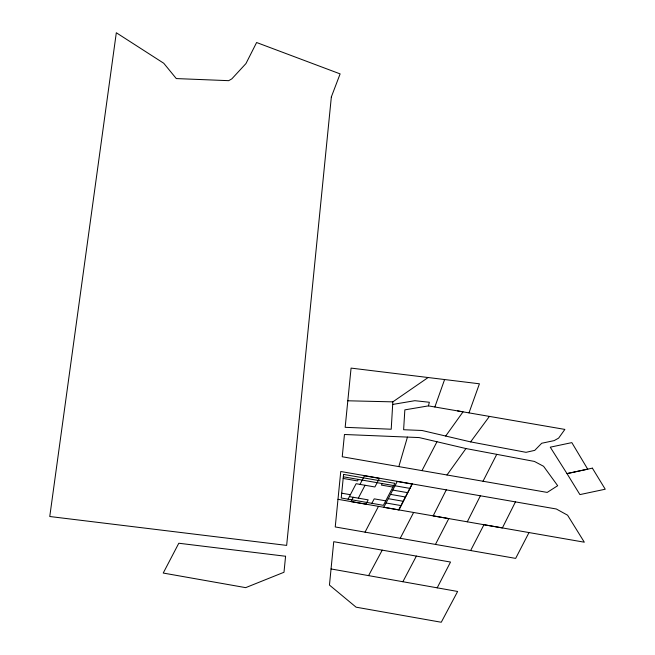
<?xml version="1.0" encoding="UTF-8"?>
<svg xmlns="http://www.w3.org/2000/svg" width="655" height="655" viewBox="0 0 655 655"><rect width="100%" height="100%" fill="white"/><g stroke="black" fill="none" stroke-linecap="round" stroke-linejoin="round"><path stroke-width="0.98" d="M469.005 412.871L479.427 383.797L351.072 368.102L345.169 427.322L391.215 429.221L392.836 401.859L428.133 377.526M428.427 405.879L564.872 429.418L558.625 438.13L554.138 440.618L541.71 443.247L534.742 450.37L526.03 452.327L470.609 441.888L422 430.482L403.619 429.729L404.847 409.866L428.427 405.879L429.369 402.26L414.836 400.696L392.754 404.43M398.821 466.597L407.443 437.09M434.863 406.984L444.606 379.54M515.452 501.886L502.393 527.922L337.988 499.307M446.301 489.858L433.151 515.878L448.79 518.596L435.444 544.42L335.237 526.947L340.756 471.502L556.316 508.992L567.574 515.19L584.317 542.201L483.955 524.712L470.634 550.544L435.444 544.42M467.285 521.822L480.393 495.786M399.018 509.934L412.216 483.93M483.013 481.245L496.76 454.341M437.18 587.838L450.525 562.047L333.739 541.701L329.457 585.071L356.091 607.177L441.265 622.25L457.632 591.465L331.045 568.949M529.003 532.564L515.657 558.396L470.634 550.544M421.976 470.626L436.983 441.748L465.967 448.552L534.414 461.431L543.584 466.294L557.683 485.707L547.212 492.413L342.229 456.756L344.456 434.494L419.143 437.573L436.983 441.748M400.246 538.279L413.624 512.48M348.042 499.175L356.115 483.709L374.897 486.976L379.384 478.379L364.491 475.784L360.004 484.381M358.351 479.419L357.556 480.942L343.179 478.445M353.274 497.276L351.031 501.574L365.924 504.17L368.167 499.871L349.385 496.605M358.318 498.16L365.048 485.265M371.868 503.327L374.202 498.848L385.721 500.846M382.176 483.562L381.382 485.093L392.902 487.091M365.04 532.147L378.475 506.356M402.866 581.738L416.375 556.087M368.577 575.63L382.217 550.159M445.687 436.042L463.044 411.839L457.583 410.906M446.988 474.973L465.967 448.552M470.609 441.888L489.416 416.4M347.813 400.786L392.836 401.859M343.343 476.807L393.696 485.568M395.006 485.781L409.899 488.376M392.763 490.079L407.656 492.675M390.519 494.378L405.412 496.973M388.276 498.676L403.169 501.272M341.714 493.19L350.376 494.705M386.032 502.975L400.925 505.57M285.58 556.259L283.992 572.257L245.682 587.641L163.226 573.051L178.799 543.241L285.58 556.259M331.348 96.915L286.653 545.402L49.764 516.508L116.312 32.75L163.758 63.265L176.293 78.575L228.701 80.671L231.845 78.854L245.944 63.584L256.613 42.518L340.117 73.892L331.348 96.915M343.58 474.408L341.23 497.996L383.388 505.324L394.867 483.333L343.58 474.408M397.249 481.482L383.789 507.273L398.682 509.868L412.142 484.078L397.249 481.482M587.707 469.16L566.993 473.614L550.265 447.177L571.831 442.616L587.707 469.16M592.374 468.145L566.993 473.614L579.912 494.599L605.236 489.219L592.374 468.145"/></g></svg>
